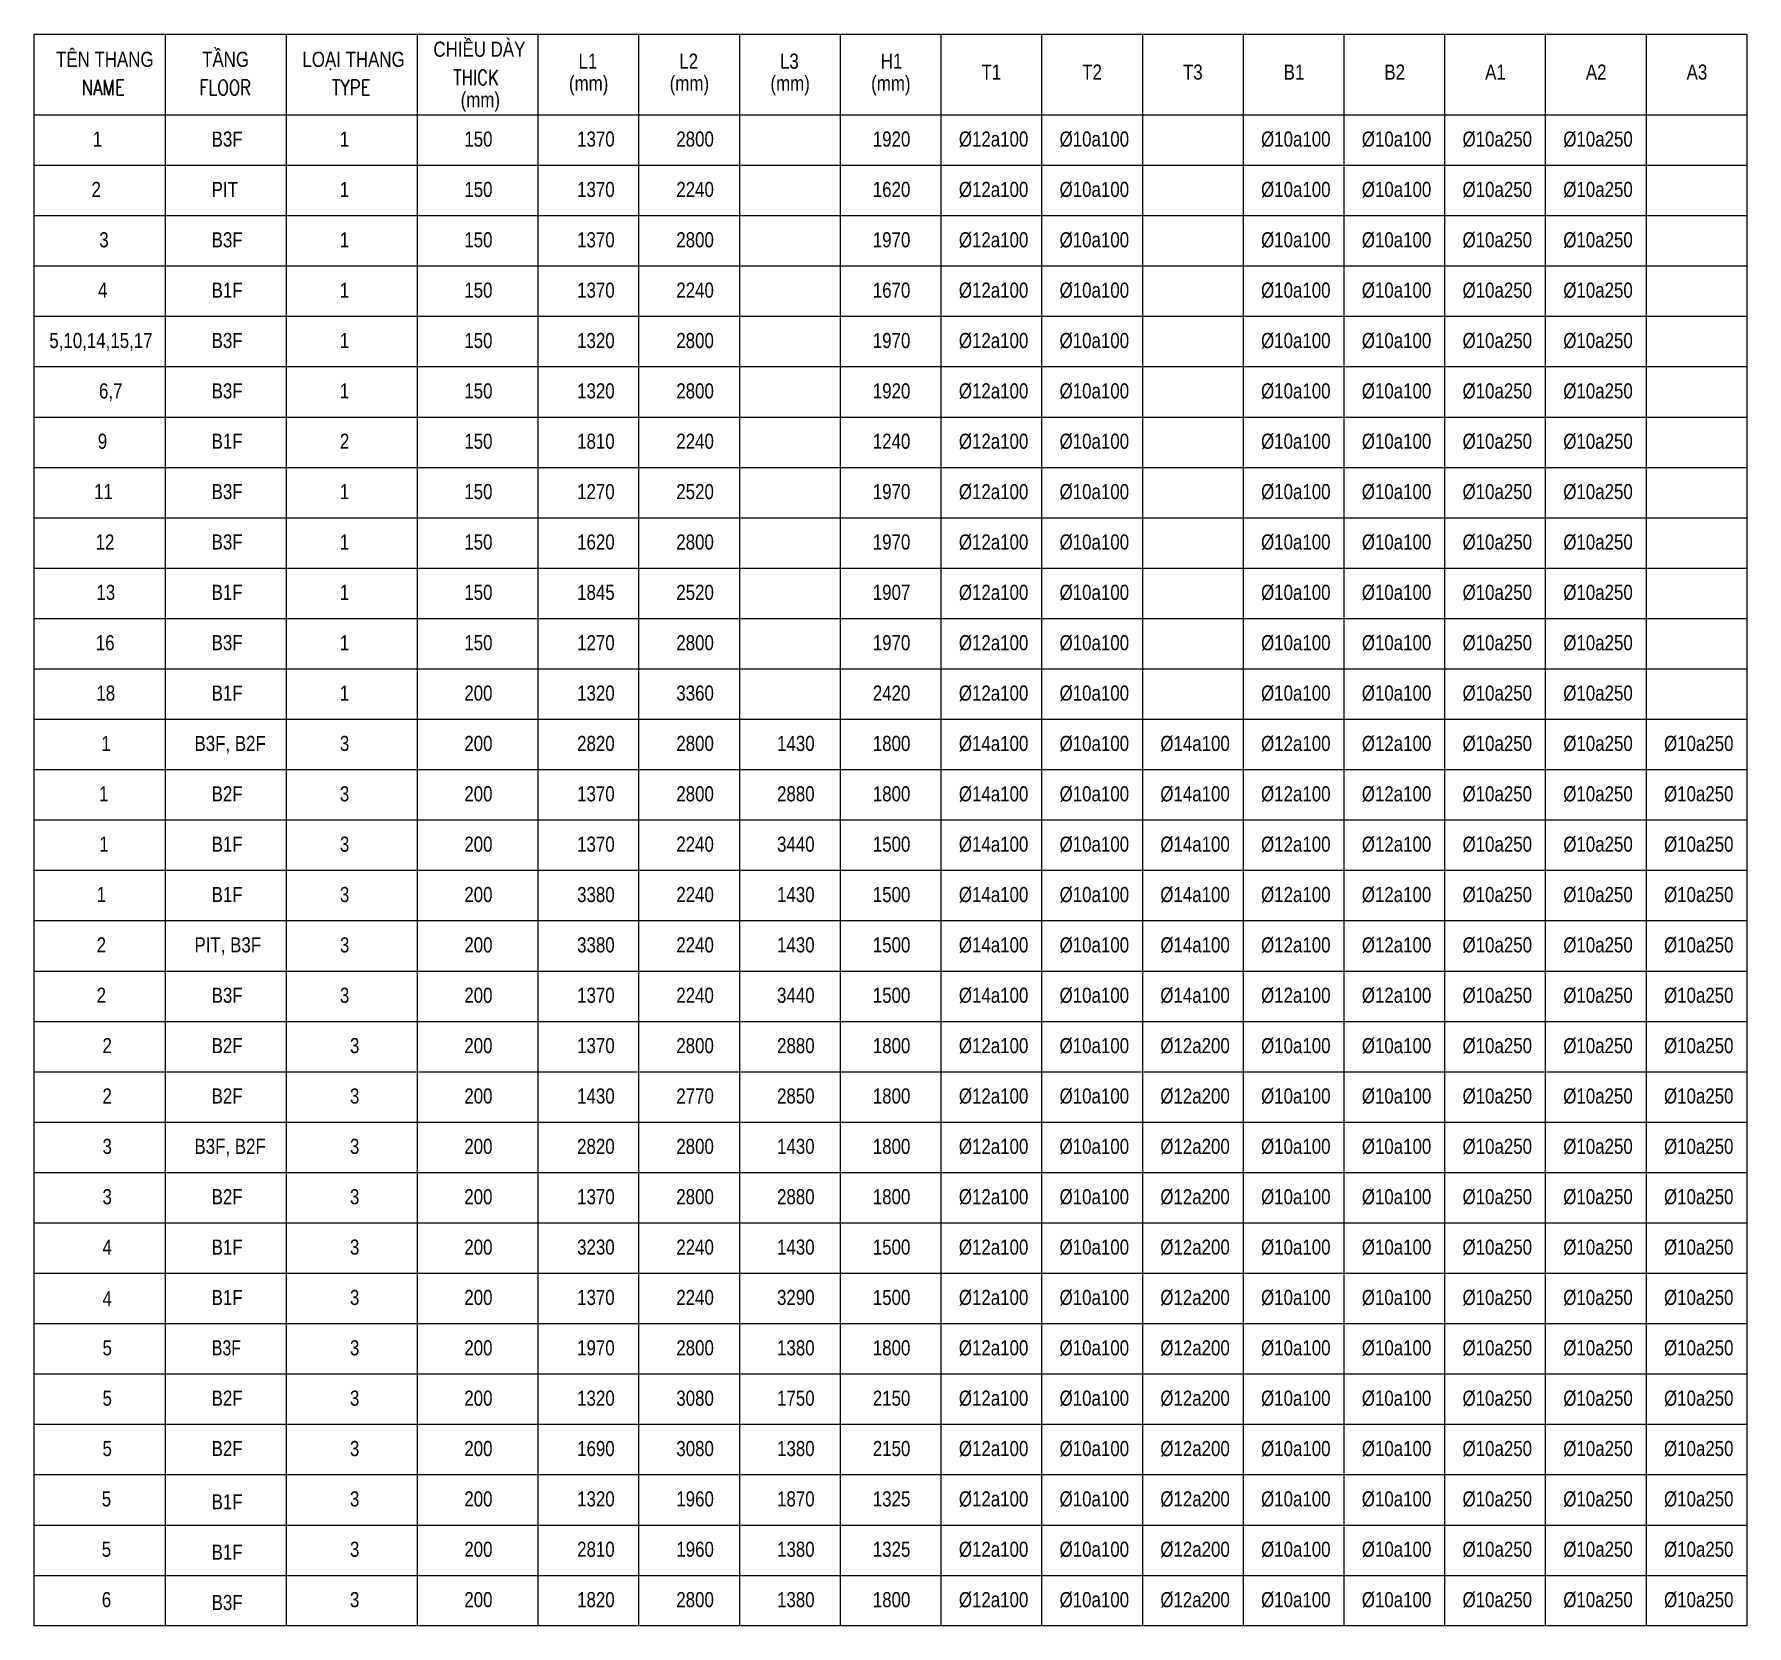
# Model space of a CAD drawing. Header units: millimetres. Extents: x -179076 to 254975, y -18667 to 296191.
# Drawn here: x 12241 to 29241, y 10440 to 26240 of the extents above; entities that cross this region are included whole.
import ezdxf
from ezdxf.enums import TextEntityAlignment as Align

# ---------------------------------------------------------------- set-up
doc = ezdxf.new("R2010")
doc.units = ezdxf.units.MM
doc.layers.add('NDC_S_VN TEXT', color=7, linetype='Continuous', lineweight=20)
doc.layers.add('NDC_Table', color=3, linetype='Continuous', lineweight=20)
doc.styles.add('NDC_EN TXT', font='romans.shx', dxfattribs={"width": 0.8})
doc.styles.add('NDC_VIE TXT', font='arial.ttf', dxfattribs={"width": 0.8})

msp = doc.modelspace()

# ---------------------------------------------------------------- linework, layer by layer
at = {"layer": 'NDC_Table'}
for p, q in [((13540.7, 26240.2), (13540.7, 10440.2)), ((14740.7, 26240.2), (14740.7, 10440.2)), ((16040.7, 26240.2), (16040.7, 10440.2)), ((17240.7, 26240.2), (17240.7, 10440.2)), ((18240.7, 26240.2), (18240.7, 10440.2)), ((19240.7, 26240.2), (19240.7, 10440.2)), ((20240.7, 26240.2), (20240.7, 10440.2)), ((21240.7, 26240.2), (21240.7, 10440.2)), ((22240.7, 26240.2), (22240.7, 10440.2)), ((23240.7, 26240.2), (23240.7, 10440.2)), ((24240.7, 26240.2), (24240.7, 10440.2)), ((25240.7, 26240.2), (25240.7, 10440.2)), ((26240.7, 26240.2), (26240.7, 10440.2)), ((26240.7, 26240.2), (26240.7, 10440.2)), ((27240.7, 26240.2), (27240.7, 10440.2)), ((28240.7, 26240.2), (28240.7, 10440.2)), ((29240.7, 26240.2), (29240.7, 10440.2)), ((12240.7, 25440.2), (29240.7, 25440.2)), ((12240.7, 24940.2), (29240.7, 24940.2)), ((12240.7, 24440.2), (29240.7, 24440.2)), ((12240.7, 23940.2), (29240.7, 23940.2)), ((12240.7, 23440.2), (29240.7, 23440.2)), ((12240.7, 22940.2), (29240.7, 22940.2)), ((12240.7, 22440.2), (29240.7, 22440.2)), ((12240.7, 21940.2), (29240.7, 21940.2)), ((12240.7, 21440.2), (29240.7, 21440.2)), ((12240.7, 20940.2), (29240.7, 20940.2)), ((12240.7, 20940.2), (29240.7, 20940.2)), ((12240.7, 20440.2), (29240.7, 20440.2)), ((12240.7, 19940.2), (29240.7, 19940.2)), ((12240.7, 19440.2), (29240.7, 19440.2)), ((12240.7, 18940.2), (29240.7, 18940.2)), ((12240.7, 18440.2), (29240.7, 18440.2)), ((12240.7, 17940.2), (29240.7, 17940.2)), ((12240.7, 17440.2), (29240.7, 17440.2)), ((12240.7, 16940.2), (29240.7, 16940.2)), ((12240.7, 16440.2), (29240.7, 16440.2)), ((12240.7, 15940.2), (29240.7, 15940.2)), ((12240.7, 15440.2), (29240.7, 15440.2)), ((12240.7, 14940.2), (29240.7, 14940.2)), ((12240.7, 14440.2), (29240.7, 14440.2)), ((12240.7, 13940.2), (29240.7, 13940.2)), ((12240.7, 13440.2), (29240.7, 13440.2)), ((12240.7, 12940.2), (29240.7, 12940.2)), ((12240.7, 12440.2), (29240.7, 12440.2)), ((12240.7, 11940.2), (29240.7, 11940.2)), ((12240.7, 11440.2), (29240.7, 11440.2)), ((12240.7, 10940.2), (29240.7, 10940.2))]:
    msp.add_line(p, q, dxfattribs=at)
msp.add_lwpolyline([(12240.7, 26240.2), (29240.7, 26240.2), (29240.7, 10440.2), (12240.7, 10440.2)], close=True, dxfattribs=at)

# ---------------------------------------------------------------- texts
at = {"layer": 'NDC_S_VN TEXT'}
for s, style, width, p in [('CHIỀU DÀY', 'NDC_VIE TXT', 0.8, (16203.2, 26091.7)), ('TÊN THANG', 'NDC_VIE TXT', 0.8, (12457, 25991.6)), ('TẦNG', 'NDC_VIE TXT', 0.8, (13907.3, 25991.6)), ('LOẠI THANG', 'NDC_VIE TXT', 0.8, (14903, 25991.6)), ('L1', 'NDC_VIE TXT', 0.8, (17643.8, 25972.9)), ('L2', 'NDC_VIE TXT', 0.8, (18643.8, 25972.9)), ('L3', 'NDC_VIE TXT', 0.8, (19643.8, 25972.9)), ('H1', 'NDC_VIE TXT', 0.8, (20643.8, 25972.9)), ('THICK', 'NDC_EN TXT', 0.8, (16400.7, 25811.1)), ('T1', 'NDC_VIE TXT', 0.8, (21643.8, 25864.6)), ('T2', 'NDC_VIE TXT', 0.8, (22643.8, 25864.6)), ('T3', 'NDC_VIE TXT', 0.8, (23643.8, 25864.6)), ('B1', 'NDC_VIE TXT', 0.8, (24643.8, 25864.6)), ('B2', 'NDC_VIE TXT', 0.8, (25643.8, 25864.6)), ('A1', 'NDC_VIE TXT', 0.8, (26643.8, 25864.6)), ('A2', 'NDC_VIE TXT', 0.8, (27643.8, 25864.6)), ('A3', 'NDC_VIE TXT', 0.8, (28643.8, 25864.6)), ('NAME', 'NDC_EN TXT', 0.8, (12713.2, 25711)), ('FLOOR', 'NDC_EN TXT', 0.8, (13878.8, 25711)), ('TYPE ', 'NDC_EN TXT', 0.8, (15197.8, 25711)), ('(mm)', 'NDC_VIE TXT', 0.8, (16473.5, 25590.3)), ('(mm)', 'NDC_VIE TXT', 0.8, (17548.8, 25753.7)), ('(mm)', 'NDC_VIE TXT', 0.8, (18548.8, 25753.7)), ('(mm)', 'NDC_VIE TXT', 0.8, (19548.8, 25753.7)), ('(mm)', 'NDC_VIE TXT', 0.8, (20548.8, 25753.7)), ('1', 'NDC_VIE TXT', 0.8, (12822, 25199.7)), ('B3F', 'NDC_VIE TXT', 0.8, (14001.7, 25199.7)), ('1', 'NDC_VIE TXT', 0.8, (15274.6, 25199.7)), ('150', 'NDC_VIE TXT', 0.8, (16510, 25199.7)), ('1370', 'NDC_VIE TXT', 0.8, (17629.8, 25199.7)), ('2800', 'NDC_VIE TXT', 0.8, (18614.4, 25199.7)), ('1920', 'NDC_VIE TXT', 0.8, (20564.9, 25199.7)), ('%%c12a100', 'NDC_VIE TXT', 0.8, (21419.4, 25199.7)), ('%%c10a100', 'NDC_VIE TXT', 0.8, (22419.4, 25199.7)), ('%%c10a100', 'NDC_VIE TXT', 0.8, (24419.4, 25199.7)), ('%%c10a100', 'NDC_VIE TXT', 0.8, (25419.4, 25199.7)), ('%%c10a250', 'NDC_VIE TXT', 0.8, (26419.4, 25199.7)), ('%%c10a250', 'NDC_VIE TXT', 0.8, (27419.4, 25199.7)), ('2', 'NDC_VIE TXT', 0.8, (12809.3, 24699.7)), ('PIT', 'NDC_VIE TXT', 0.8, (14001.7, 24699.7)), ('1', 'NDC_VIE TXT', 0.8, (15274.6, 24699.7)), ('150', 'NDC_VIE TXT', 0.8, (16510, 24699.7)), ('1370', 'NDC_VIE TXT', 0.8, (17629.8, 24699.7)), ('2240', 'NDC_VIE TXT', 0.8, (18614.4, 24699.7)), ('1620', 'NDC_VIE TXT', 0.8, (20564.9, 24699.7)), ('%%c12a100', 'NDC_VIE TXT', 0.8, (21419.4, 24699.7)), ('%%c10a100', 'NDC_VIE TXT', 0.8, (22419.4, 24699.7)), ('%%c10a100', 'NDC_VIE TXT', 0.8, (24419.4, 24699.7)), ('%%c10a100', 'NDC_VIE TXT', 0.8, (25419.4, 24699.7)), ('%%c10a250', 'NDC_VIE TXT', 0.8, (26419.4, 24699.7)), ('%%c10a250', 'NDC_VIE TXT', 0.8, (27419.4, 24699.7)), ('3', 'NDC_VIE TXT', 0.8, (12886.6, 24199.7)), ('B3F', 'NDC_VIE TXT', 0.8, (14001.7, 24199.7)), ('1', 'NDC_VIE TXT', 0.8, (15274.6, 24199.7)), ('150', 'NDC_VIE TXT', 0.8, (16510, 24199.7)), ('1370', 'NDC_VIE TXT', 0.8, (17629.8, 24199.7)), ('2800', 'NDC_VIE TXT', 0.8, (18614.4, 24199.7)), ('1970', 'NDC_VIE TXT', 0.8, (20564.9, 24199.7)), ('%%c12a100', 'NDC_VIE TXT', 0.8, (21419.4, 24199.7)), ('%%c10a100', 'NDC_VIE TXT', 0.8, (22419.4, 24199.7)), ('%%c10a100', 'NDC_VIE TXT', 0.8, (24419.4, 24199.7)), ('%%c10a100', 'NDC_VIE TXT', 0.8, (25419.4, 24199.7)), ('%%c10a250', 'NDC_VIE TXT', 0.8, (26419.4, 24199.7)), ('%%c10a250', 'NDC_VIE TXT', 0.8, (27419.4, 24199.7)), ('4', 'NDC_VIE TXT', 0.8, (12873.3, 23699.7)), ('B1F', 'NDC_VIE TXT', 0.8, (14001.7, 23699.7)), ('1', 'NDC_VIE TXT', 0.8, (15274.6, 23699.7)), ('150', 'NDC_VIE TXT', 0.8, (16510, 23699.7)), ('1370', 'NDC_VIE TXT', 0.8, (17629.8, 23699.7)), ('2240', 'NDC_VIE TXT', 0.8, (18614.4, 23699.7)), ('1670', 'NDC_VIE TXT', 0.8, (20564.9, 23699.7)), ('%%c12a100', 'NDC_VIE TXT', 0.8, (21419.4, 23699.7)), ('%%c10a100', 'NDC_VIE TXT', 0.8, (22419.4, 23699.7)), ('%%c10a100', 'NDC_VIE TXT', 0.8, (24419.4, 23699.7)), ('%%c10a100', 'NDC_VIE TXT', 0.8, (25419.4, 23699.7)), ('%%c10a250', 'NDC_VIE TXT', 0.8, (26419.4, 23699.7)), ('%%c10a250', 'NDC_VIE TXT', 0.8, (27419.4, 23699.7)), ('5,10,14,15,17', 'NDC_VIE TXT', 0.8, (12390.3, 23199.7)), ('B3F', 'NDC_VIE TXT', 0.8, (14001.7, 23199.7)), ('1', 'NDC_VIE TXT', 0.8, (15274.6, 23199.7)), ('150', 'NDC_VIE TXT', 0.8, (16510, 23199.7)), ('1320', 'NDC_VIE TXT', 0.8, (17629.8, 23199.7)), ('2800', 'NDC_VIE TXT', 0.8, (18614.4, 23199.7)), ('1970', 'NDC_VIE TXT', 0.8, (20564.9, 23199.7)), ('%%c12a100', 'NDC_VIE TXT', 0.8, (21419.4, 23199.7)), ('%%c10a100', 'NDC_VIE TXT', 0.8, (22419.4, 23199.7)), ('%%c10a100', 'NDC_VIE TXT', 0.8, (24419.4, 23199.7)), ('%%c10a100', 'NDC_VIE TXT', 0.8, (25419.4, 23199.7)), ('%%c10a250', 'NDC_VIE TXT', 0.8, (26419.4, 23199.7)), ('%%c10a250', 'NDC_VIE TXT', 0.8, (27419.4, 23199.7)), ('%%c12a100', 'NDC_VIE TXT', 0.8, (21419.4, 22699.7)), ('%%c10a100', 'NDC_VIE TXT', 0.8, (22419.4, 22699.7)), ('%%c10a100', 'NDC_VIE TXT', 0.8, (24419.4, 22699.7)), ('%%c10a100', 'NDC_VIE TXT', 0.8, (25419.4, 22699.7)), ('%%c10a250', 'NDC_VIE TXT', 0.8, (26419.4, 22699.7)), ('%%c10a250', 'NDC_VIE TXT', 0.8, (27419.4, 22699.7)), ('6,7', 'NDC_VIE TXT', 0.8, (12883.4, 22699.7)), ('B3F', 'NDC_VIE TXT', 0.8, (14001.7, 22699.7)), ('1', 'NDC_VIE TXT', 0.8, (15274.6, 22699.7)), ('150', 'NDC_VIE TXT', 0.8, (16510, 22699.7)), ('1320', 'NDC_VIE TXT', 0.8, (17629.8, 22699.7)), ('2800', 'NDC_VIE TXT', 0.8, (18614.4, 22699.7)), ('1920', 'NDC_VIE TXT', 0.8, (20564.9, 22699.7)), ('9', 'NDC_VIE TXT', 0.8, (12871.5, 22199.7)), ('B1F', 'NDC_VIE TXT', 0.8, (14001.7, 22199.7)), ('2', 'NDC_VIE TXT', 0.8, (15274.6, 22199.7)), ('150', 'NDC_VIE TXT', 0.8, (16510, 22199.7)), ('1810', 'NDC_VIE TXT', 0.8, (17629.8, 22199.7)), ('2240', 'NDC_VIE TXT', 0.8, (18614.4, 22199.7)), ('1240', 'NDC_VIE TXT', 0.8, (20564.9, 22199.7)), ('%%c12a100', 'NDC_VIE TXT', 0.8, (21419.4, 22199.7)), ('%%c10a100', 'NDC_VIE TXT', 0.8, (22419.4, 22199.7)), ('%%c10a100', 'NDC_VIE TXT', 0.8, (24419.4, 22199.7)), ('%%c10a100', 'NDC_VIE TXT', 0.8, (25419.4, 22199.7)), ('%%c10a250', 'NDC_VIE TXT', 0.8, (26419.4, 22199.7)), ('%%c10a250', 'NDC_VIE TXT', 0.8, (27419.4, 22199.7)), ('11', 'NDC_VIE TXT', 0.8, (12835, 21699.7)), ('B3F', 'NDC_VIE TXT', 0.8, (14001.7, 21699.7)), ('1', 'NDC_VIE TXT', 0.8, (15274.6, 21699.7)), ('150', 'NDC_VIE TXT', 0.8, (16510, 21699.7)), ('1270', 'NDC_VIE TXT', 0.8, (17629.8, 21699.7)), ('2520', 'NDC_VIE TXT', 0.8, (18614.4, 21699.7)), ('1970', 'NDC_VIE TXT', 0.8, (20564.9, 21699.7)), ('%%c12a100', 'NDC_VIE TXT', 0.8, (21419.4, 21699.7)), ('%%c10a100', 'NDC_VIE TXT', 0.8, (22419.4, 21699.7)), ('%%c10a100', 'NDC_VIE TXT', 0.8, (24419.4, 21699.7)), ('%%c10a100', 'NDC_VIE TXT', 0.8, (25419.4, 21699.7)), ('%%c10a250', 'NDC_VIE TXT', 0.8, (26419.4, 21699.7)), ('%%c10a250', 'NDC_VIE TXT', 0.8, (27419.4, 21699.7)), ('12', 'NDC_VIE TXT', 0.8, (12850, 21199.7)), ('B3F', 'NDC_VIE TXT', 0.8, (14001.7, 21199.7)), ('1', 'NDC_VIE TXT', 0.8, (15274.6, 21199.7)), ('150', 'NDC_VIE TXT', 0.8, (16510, 21199.7)), ('1620', 'NDC_VIE TXT', 0.8, (17629.8, 21199.7)), ('2800', 'NDC_VIE TXT', 0.8, (18614.4, 21199.7)), ('1970', 'NDC_VIE TXT', 0.8, (20564.9, 21199.7)), ('%%c12a100', 'NDC_VIE TXT', 0.8, (21419.4, 21199.7)), ('%%c10a100', 'NDC_VIE TXT', 0.8, (22419.4, 21199.7)), ('%%c10a100', 'NDC_VIE TXT', 0.8, (24419.4, 21199.7)), ('%%c10a100', 'NDC_VIE TXT', 0.8, (25419.4, 21199.7)), ('%%c10a250', 'NDC_VIE TXT', 0.8, (26419.4, 21199.7)), ('%%c10a250', 'NDC_VIE TXT', 0.8, (27419.4, 21199.7)), ('13', 'NDC_VIE TXT', 0.8, (12857.6, 20699.7)), ('B1F', 'NDC_VIE TXT', 0.8, (14001.7, 20699.7)), ('1', 'NDC_VIE TXT', 0.8, (15274.6, 20699.7)), ('150', 'NDC_VIE TXT', 0.8, (16510, 20699.7)), ('1845', 'NDC_VIE TXT', 0.8, (17629.8, 20699.7)), ('2520', 'NDC_VIE TXT', 0.8, (18614.4, 20699.7)), ('1907', 'NDC_VIE TXT', 0.8, (20564.9, 20699.7)), ('%%c12a100', 'NDC_VIE TXT', 0.8, (21419.4, 20699.7)), ('%%c10a100', 'NDC_VIE TXT', 0.8, (22419.4, 20699.7)), ('%%c10a100', 'NDC_VIE TXT', 0.8, (24419.4, 20699.7)), ('%%c10a100', 'NDC_VIE TXT', 0.8, (25419.4, 20699.7)), ('%%c10a250', 'NDC_VIE TXT', 0.8, (26419.4, 20699.7)), ('%%c10a250', 'NDC_VIE TXT', 0.8, (27419.4, 20699.7)), ('16', 'NDC_VIE TXT', 0.8, (12851.8, 20199.7)), ('B3F', 'NDC_VIE TXT', 0.8, (14001.7, 20199.7)), ('1', 'NDC_VIE TXT', 0.8, (15274.6, 20199.7)), ('150', 'NDC_VIE TXT', 0.8, (16510, 20199.7)), ('1270', 'NDC_VIE TXT', 0.8, (17629.8, 20199.7)), ('2800', 'NDC_VIE TXT', 0.8, (18614.4, 20199.7)), ('1970', 'NDC_VIE TXT', 0.8, (20564.9, 20199.7)), ('%%c12a100', 'NDC_VIE TXT', 0.8, (21419.4, 20199.7)), ('%%c10a100', 'NDC_VIE TXT', 0.8, (22419.4, 20199.7)), ('%%c10a100', 'NDC_VIE TXT', 0.8, (24419.4, 20199.7)), ('%%c10a100', 'NDC_VIE TXT', 0.8, (25419.4, 20199.7)), ('%%c10a250', 'NDC_VIE TXT', 0.8, (26419.4, 20199.7)), ('%%c10a250', 'NDC_VIE TXT', 0.8, (27419.4, 20199.7)), ('18', 'NDC_VIE TXT', 0.8, (12857.6, 19699.7)), ('B1F', 'NDC_VIE TXT', 0.8, (14001.7, 19699.7)), ('1', 'NDC_VIE TXT', 0.8, (15274.6, 19699.7)), ('200', 'NDC_VIE TXT', 0.8, (16510, 19699.7)), ('1320', 'NDC_VIE TXT', 0.8, (17629.8, 19699.7)), ('3360', 'NDC_VIE TXT', 0.8, (18614.4, 19699.7)), ('2420', 'NDC_VIE TXT', 0.8, (20564.9, 19699.7)), ('%%c12a100', 'NDC_VIE TXT', 0.8, (21419.4, 19699.7)), ('%%c10a100', 'NDC_VIE TXT', 0.8, (22419.4, 19699.7)), ('%%c10a100', 'NDC_VIE TXT', 0.8, (24419.4, 19699.7)), ('%%c10a100', 'NDC_VIE TXT', 0.8, (25419.4, 19699.7)), ('%%c10a250', 'NDC_VIE TXT', 0.8, (26419.4, 19699.7)), ('%%c10a250', 'NDC_VIE TXT', 0.8, (27419.4, 19699.7)), ('1', 'NDC_VIE TXT', 0.8, (12906.3, 19199.7)), ('B3F, B2F', 'NDC_VIE TXT', 0.8, (13831.3, 19199.7)), ('3', 'NDC_VIE TXT', 0.8, (15274.6, 19199.7)), ('200', 'NDC_VIE TXT', 0.8, (16510, 19199.7)), ('2820', 'NDC_VIE TXT', 0.8, (17629.8, 19199.7)), ('2800', 'NDC_VIE TXT', 0.8, (18614.4, 19199.7)), ('1430', 'NDC_VIE TXT', 0.8, (19614.4, 19199.7)), ('1800', 'NDC_VIE TXT', 0.8, (20564.9, 19199.7)), ('%%c14a100', 'NDC_VIE TXT', 0.8, (21419.4, 19199.7)), ('%%c10a100', 'NDC_VIE TXT', 0.8, (22419.4, 19199.7)), ('%%c14a100', 'NDC_VIE TXT', 0.8, (23419.4, 19199.7)), ('%%c12a100', 'NDC_VIE TXT', 0.8, (24419.4, 19199.7)), ('%%c12a100', 'NDC_VIE TXT', 0.8, (25419.4, 19199.7)), ('%%c10a250', 'NDC_VIE TXT', 0.8, (26419.4, 19199.7)), ('%%c10a250', 'NDC_VIE TXT', 0.8, (27419.4, 19199.7)), ('%%c10a250', 'NDC_VIE TXT', 0.8, (28419.4, 19199.7)), ('1', 'NDC_VIE TXT', 0.8, (12884, 18699.7)), ('B2F', 'NDC_VIE TXT', 0.8, (14001.7, 18699.7)), ('3', 'NDC_VIE TXT', 0.8, (15274.6, 18699.7)), ('200', 'NDC_VIE TXT', 0.8, (16510, 18699.7)), ('1370', 'NDC_VIE TXT', 0.8, (17629.8, 18699.7)), ('2800', 'NDC_VIE TXT', 0.8, (18614.4, 18699.7)), ('2880', 'NDC_VIE TXT', 0.8, (19614.4, 18699.7)), ('1800', 'NDC_VIE TXT', 0.8, (20564.9, 18699.7)), ('%%c14a100', 'NDC_VIE TXT', 0.8, (21419.4, 18699.7)), ('%%c10a100', 'NDC_VIE TXT', 0.8, (22419.4, 18699.7)), ('%%c14a100', 'NDC_VIE TXT', 0.8, (23419.4, 18699.7)), ('%%c12a100', 'NDC_VIE TXT', 0.8, (24419.4, 18699.7)), ('%%c12a100', 'NDC_VIE TXT', 0.8, (25419.4, 18699.7)), ('%%c10a250', 'NDC_VIE TXT', 0.8, (26419.4, 18699.7)), ('%%c10a250', 'NDC_VIE TXT', 0.8, (27419.4, 18699.7)), ('%%c10a250', 'NDC_VIE TXT', 0.8, (28419.4, 18699.7)), ('1', 'NDC_VIE TXT', 0.8, (12886, 18199.7)), ('B1F', 'NDC_VIE TXT', 0.8, (14001.7, 18199.7)), ('3', 'NDC_VIE TXT', 0.8, (15274.6, 18199.7)), ('200', 'NDC_VIE TXT', 0.8, (16510, 18199.7)), ('1370', 'NDC_VIE TXT', 0.8, (17629.8, 18199.7)), ('2240', 'NDC_VIE TXT', 0.8, (18614.4, 18199.7)), ('3440', 'NDC_VIE TXT', 0.8, (19614.4, 18199.7)), ('1500', 'NDC_VIE TXT', 0.8, (20564.9, 18199.7)), ('%%c14a100', 'NDC_VIE TXT', 0.8, (21419.4, 18199.7)), ('%%c10a100', 'NDC_VIE TXT', 0.8, (22419.4, 18199.7)), ('%%c14a100', 'NDC_VIE TXT', 0.8, (23419.4, 18199.7)), ('%%c12a100', 'NDC_VIE TXT', 0.8, (24419.4, 18199.7)), ('%%c12a100', 'NDC_VIE TXT', 0.8, (25419.4, 18199.7)), ('%%c10a250', 'NDC_VIE TXT', 0.8, (26419.4, 18199.7)), ('%%c10a250', 'NDC_VIE TXT', 0.8, (27419.4, 18199.7)), ('%%c10a250', 'NDC_VIE TXT', 0.8, (28419.4, 18199.7)), ('1', 'NDC_VIE TXT', 0.8, (12860.1, 17699.7)), ('B1F', 'NDC_VIE TXT', 0.8, (14001.7, 17699.7)), ('3', 'NDC_VIE TXT', 0.8, (15274.6, 17699.7)), ('200', 'NDC_VIE TXT', 0.8, (16510, 17699.7)), ('3380', 'NDC_VIE TXT', 0.8, (17629.8, 17699.7)), ('2240', 'NDC_VIE TXT', 0.8, (18614.4, 17699.7)), ('1430', 'NDC_VIE TXT', 0.8, (19614.4, 17699.7)), ('1500', 'NDC_VIE TXT', 0.8, (20564.9, 17699.7)), ('%%c14a100', 'NDC_VIE TXT', 0.8, (21419.4, 17699.7)), ('%%c10a100', 'NDC_VIE TXT', 0.8, (22419.4, 17699.7)), ('%%c14a100', 'NDC_VIE TXT', 0.8, (23419.4, 17699.7)), ('%%c12a100', 'NDC_VIE TXT', 0.8, (24419.4, 17699.7)), ('%%c12a100', 'NDC_VIE TXT', 0.8, (25419.4, 17699.7)), ('%%c10a250', 'NDC_VIE TXT', 0.8, (26419.4, 17699.7)), ('%%c10a250', 'NDC_VIE TXT', 0.8, (27419.4, 17699.7)), ('%%c10a250', 'NDC_VIE TXT', 0.8, (28419.4, 17699.7)), ('2', 'NDC_VIE TXT', 0.8, (12860.1, 17199.7)), ('PIT, B3F', 'NDC_VIE TXT', 0.8, (13831.3, 17199.7)), ('3', 'NDC_VIE TXT', 0.8, (15274.6, 17199.7)), ('200', 'NDC_VIE TXT', 0.8, (16510, 17199.7)), ('3380', 'NDC_VIE TXT', 0.8, (17629.8, 17199.7)), ('2240', 'NDC_VIE TXT', 0.8, (18614.4, 17199.7)), ('1430', 'NDC_VIE TXT', 0.8, (19614.4, 17199.7)), ('1500', 'NDC_VIE TXT', 0.8, (20564.9, 17199.7)), ('%%c14a100', 'NDC_VIE TXT', 0.8, (21419.4, 17199.7)), ('%%c10a100', 'NDC_VIE TXT', 0.8, (22419.4, 17199.7)), ('%%c14a100', 'NDC_VIE TXT', 0.8, (23419.4, 17199.7)), ('%%c12a100', 'NDC_VIE TXT', 0.8, (24419.4, 17199.7)), ('%%c12a100', 'NDC_VIE TXT', 0.8, (25419.4, 17199.7)), ('%%c10a250', 'NDC_VIE TXT', 0.8, (26419.4, 17199.7)), ('%%c10a250', 'NDC_VIE TXT', 0.8, (27419.4, 17199.7)), ('%%c10a250', 'NDC_VIE TXT', 0.8, (28419.4, 17199.7)), ('2', 'NDC_VIE TXT', 0.8, (12860.1, 16699.7)), ('B3F', 'NDC_VIE TXT', 0.8, (14001.7, 16699.7)), ('3', 'NDC_VIE TXT', 0.8, (15274.6, 16699.7)), ('200', 'NDC_VIE TXT', 0.8, (16510, 16699.7)), ('1370', 'NDC_VIE TXT', 0.8, (17629.8, 16699.7)), ('2240', 'NDC_VIE TXT', 0.8, (18614.4, 16699.7)), ('3440', 'NDC_VIE TXT', 0.8, (19614.4, 16699.7)), ('1500', 'NDC_VIE TXT', 0.8, (20564.9, 16699.7)), ('%%c14a100', 'NDC_VIE TXT', 0.8, (21419.4, 16699.7)), ('%%c10a100', 'NDC_VIE TXT', 0.8, (22419.4, 16699.7)), ('%%c14a100', 'NDC_VIE TXT', 0.8, (23419.4, 16699.7)), ('%%c12a100', 'NDC_VIE TXT', 0.8, (24419.4, 16699.7)), ('%%c12a100', 'NDC_VIE TXT', 0.8, (25419.4, 16699.7)), ('%%c10a250', 'NDC_VIE TXT', 0.8, (26419.4, 16699.7)), ('%%c10a250', 'NDC_VIE TXT', 0.8, (27419.4, 16699.7)), ('%%c10a250', 'NDC_VIE TXT', 0.8, (28419.4, 16699.7)), ('2', 'NDC_VIE TXT', 0.8, (12918.3, 16199.7)), ('B2F', 'NDC_VIE TXT', 0.8, (14001.7, 16199.7)), ('3', 'NDC_VIE TXT', 0.8, (15374.6, 16199.7)), ('200', 'NDC_VIE TXT', 0.8, (16510, 16199.7)), ('1370', 'NDC_VIE TXT', 0.8, (17629.8, 16199.7)), ('2800', 'NDC_VIE TXT', 0.8, (18614.4, 16199.7)), ('2880', 'NDC_VIE TXT', 0.8, (19614.4, 16199.7)), ('1800', 'NDC_VIE TXT', 0.8, (20564.9, 16199.7)), ('%%c12a100', 'NDC_VIE TXT', 0.8, (21419.4, 16199.7)), ('%%c10a100', 'NDC_VIE TXT', 0.8, (22419.4, 16199.7)), ('%%c12a200', 'NDC_VIE TXT', 0.8, (23419.4, 16199.7)), ('%%c10a100', 'NDC_VIE TXT', 0.8, (24419.4, 16199.7)), ('%%c10a100', 'NDC_VIE TXT', 0.8, (25419.4, 16199.7)), ('%%c10a250', 'NDC_VIE TXT', 0.8, (26419.4, 16199.7)), ('%%c10a250', 'NDC_VIE TXT', 0.8, (27419.4, 16199.7)), ('%%c10a250', 'NDC_VIE TXT', 0.8, (28419.4, 16199.7)), ('2', 'NDC_VIE TXT', 0.8, (12918.3, 15699.7)), ('B2F', 'NDC_VIE TXT', 0.8, (14001.7, 15699.7)), ('3', 'NDC_VIE TXT', 0.8, (15374.6, 15699.7)), ('200', 'NDC_VIE TXT', 0.8, (16510, 15699.7)), ('1430', 'NDC_VIE TXT', 0.8, (17629.8, 15699.7)), ('2770', 'NDC_VIE TXT', 0.8, (18614.4, 15699.7)), ('2850', 'NDC_VIE TXT', 0.8, (19614.4, 15699.7)), ('1800', 'NDC_VIE TXT', 0.8, (20564.9, 15699.7)), ('%%c12a100', 'NDC_VIE TXT', 0.8, (21419.4, 15699.7)), ('%%c10a100', 'NDC_VIE TXT', 0.8, (22419.4, 15699.7)), ('%%c12a200', 'NDC_VIE TXT', 0.8, (23419.4, 15699.7)), ('%%c10a100', 'NDC_VIE TXT', 0.8, (24419.4, 15699.7)), ('%%c10a100', 'NDC_VIE TXT', 0.8, (25419.4, 15699.7)), ('%%c10a250', 'NDC_VIE TXT', 0.8, (26419.4, 15699.7)), ('%%c10a250', 'NDC_VIE TXT', 0.8, (27419.4, 15699.7)), ('%%c10a250', 'NDC_VIE TXT', 0.8, (28419.4, 15699.7)), ('3', 'NDC_VIE TXT', 0.8, (12918.3, 15199.7)), ('B3F, B2F', 'NDC_VIE TXT', 0.8, (13831.3, 15199.7)), ('3', 'NDC_VIE TXT', 0.8, (15374.6, 15199.7)), ('200', 'NDC_VIE TXT', 0.8, (16510, 15199.7)), ('2820', 'NDC_VIE TXT', 0.8, (17629.8, 15199.7)), ('2800', 'NDC_VIE TXT', 0.8, (18614.4, 15199.7)), ('1430', 'NDC_VIE TXT', 0.8, (19614.4, 15199.7)), ('1800', 'NDC_VIE TXT', 0.8, (20564.9, 15199.7)), ('%%c12a100', 'NDC_VIE TXT', 0.8, (21419.4, 15199.7)), ('%%c10a100', 'NDC_VIE TXT', 0.8, (22419.4, 15199.7)), ('%%c12a200', 'NDC_VIE TXT', 0.8, (23419.4, 15199.7)), ('%%c10a100', 'NDC_VIE TXT', 0.8, (24419.4, 15199.7)), ('%%c10a100', 'NDC_VIE TXT', 0.8, (25419.4, 15199.7)), ('%%c10a250', 'NDC_VIE TXT', 0.8, (26419.4, 15199.7)), ('%%c10a250', 'NDC_VIE TXT', 0.8, (27419.4, 15199.7)), ('%%c10a250', 'NDC_VIE TXT', 0.8, (28419.4, 15199.7)), ('3', 'NDC_VIE TXT', 0.8, (12918.3, 14699.7)), ('B2F', 'NDC_VIE TXT', 0.8, (14001.7, 14699.7)), ('3', 'NDC_VIE TXT', 0.8, (15374.6, 14699.7)), ('200', 'NDC_VIE TXT', 0.8, (16510, 14699.7)), ('1370', 'NDC_VIE TXT', 0.8, (17629.8, 14699.7)), ('2800', 'NDC_VIE TXT', 0.8, (18614.4, 14699.7)), ('2880', 'NDC_VIE TXT', 0.8, (19614.4, 14699.7)), ('1800', 'NDC_VIE TXT', 0.8, (20564.9, 14699.7)), ('%%c12a100', 'NDC_VIE TXT', 0.8, (21419.4, 14699.7)), ('%%c10a100', 'NDC_VIE TXT', 0.8, (22419.4, 14699.7)), ('%%c12a200', 'NDC_VIE TXT', 0.8, (23419.4, 14699.7)), ('%%c10a100', 'NDC_VIE TXT', 0.8, (24419.4, 14699.7)), ('%%c10a100', 'NDC_VIE TXT', 0.8, (25419.4, 14699.7)), ('%%c10a250', 'NDC_VIE TXT', 0.8, (26419.4, 14699.7)), ('%%c10a250', 'NDC_VIE TXT', 0.8, (27419.4, 14699.7)), ('%%c10a250', 'NDC_VIE TXT', 0.8, (28419.4, 14699.7)), ('%%c12a100', 'NDC_VIE TXT', 0.8, (21419.4, 14199.7)), ('%%c10a100', 'NDC_VIE TXT', 0.8, (22419.4, 14199.7)), ('%%c12a200', 'NDC_VIE TXT', 0.8, (23419.4, 14199.7)), ('%%c10a100', 'NDC_VIE TXT', 0.8, (24419.4, 14199.7)), ('%%c10a100', 'NDC_VIE TXT', 0.8, (25419.4, 14199.7)), ('%%c10a250', 'NDC_VIE TXT', 0.8, (26419.4, 14199.7)), ('%%c10a250', 'NDC_VIE TXT', 0.8, (27419.4, 14199.7)), ('%%c10a250', 'NDC_VIE TXT', 0.8, (28419.4, 14199.7)), ('4', 'NDC_VIE TXT', 0.8, (12918.3, 14199.7)), ('B1F', 'NDC_VIE TXT', 0.8, (14001.7, 14199.7)), ('3', 'NDC_VIE TXT', 0.8, (15374.6, 14199.7)), ('200', 'NDC_VIE TXT', 0.8, (16510, 14199.7)), ('3230', 'NDC_VIE TXT', 0.8, (17629.8, 14199.7)), ('2240', 'NDC_VIE TXT', 0.8, (18614.4, 14199.7)), ('1430', 'NDC_VIE TXT', 0.8, (19614.4, 14199.7)), ('1500', 'NDC_VIE TXT', 0.8, (20564.9, 14199.7)), ('B1F', 'NDC_VIE TXT', 0.8, (14001.7, 13699.7)), ('3', 'NDC_VIE TXT', 0.8, (15374.6, 13699.7)), ('200', 'NDC_VIE TXT', 0.8, (16510, 13699.7)), ('1370', 'NDC_VIE TXT', 0.8, (17629.8, 13699.7)), ('2240', 'NDC_VIE TXT', 0.8, (18614.4, 13699.7)), ('3290', 'NDC_VIE TXT', 0.8, (19614.4, 13699.7)), ('1500', 'NDC_VIE TXT', 0.8, (20564.9, 13699.7)), ('%%c12a100', 'NDC_VIE TXT', 0.8, (21419.4, 13699.7)), ('%%c10a100', 'NDC_VIE TXT', 0.8, (22419.4, 13699.7)), ('%%c12a200', 'NDC_VIE TXT', 0.8, (23419.4, 13699.7)), ('%%c10a100', 'NDC_VIE TXT', 0.8, (24419.4, 13699.7)), ('%%c10a100', 'NDC_VIE TXT', 0.8, (25419.4, 13699.7)), ('%%c10a250', 'NDC_VIE TXT', 0.8, (26419.4, 13699.7)), ('%%c10a250', 'NDC_VIE TXT', 0.8, (27419.4, 13699.7)), ('%%c10a250', 'NDC_VIE TXT', 0.8, (28419.4, 13699.7)), ('4', 'NDC_VIE TXT', 0.8, (12918.3, 13687.9)), ('5', 'NDC_VIE TXT', 0.8, (12918.3, 13199.7)), ('B3F', 'NDC_VIE TXT', 0.75, (14003.9, 13199.7)), ('3', 'NDC_VIE TXT', 0.8, (15374.6, 13199.7)), ('200', 'NDC_VIE TXT', 0.8, (16510, 13199.7)), ('1970', 'NDC_VIE TXT', 0.8, (17629.8, 13199.7)), ('2800', 'NDC_VIE TXT', 0.8, (18614.4, 13199.7)), ('1380', 'NDC_VIE TXT', 0.8, (19614.4, 13199.7)), ('1800', 'NDC_VIE TXT', 0.8, (20564.9, 13199.7)), ('%%c12a100', 'NDC_VIE TXT', 0.8, (21419.4, 13199.7)), ('%%c10a100', 'NDC_VIE TXT', 0.8, (22419.4, 13199.7)), ('%%c12a200', 'NDC_VIE TXT', 0.8, (23419.4, 13199.7)), ('%%c10a100', 'NDC_VIE TXT', 0.8, (24419.4, 13199.7)), ('%%c10a100', 'NDC_VIE TXT', 0.8, (25419.4, 13199.7)), ('%%c10a250', 'NDC_VIE TXT', 0.8, (26419.4, 13199.7)), ('%%c10a250', 'NDC_VIE TXT', 0.8, (27419.4, 13199.7)), ('%%c10a250', 'NDC_VIE TXT', 0.8, (28419.4, 13199.7)), ('5', 'NDC_VIE TXT', 0.8, (12918.3, 12699.7)), ('B2F', 'NDC_VIE TXT', 0.8, (14001.7, 12699.7)), ('3', 'NDC_VIE TXT', 0.8, (15374.6, 12699.7)), ('200', 'NDC_VIE TXT', 0.8, (16510, 12699.7)), ('1320', 'NDC_VIE TXT', 0.8, (17629.8, 12699.7)), ('3080', 'NDC_VIE TXT', 0.8, (18614.4, 12699.7)), ('1750', 'NDC_VIE TXT', 0.8, (19614.4, 12699.7)), ('2150', 'NDC_VIE TXT', 0.8, (20564.9, 12699.7)), ('%%c12a100', 'NDC_VIE TXT', 0.8, (21419.4, 12699.7)), ('%%c10a100', 'NDC_VIE TXT', 0.8, (22419.4, 12699.7)), ('%%c12a200', 'NDC_VIE TXT', 0.8, (23419.4, 12699.7)), ('%%c10a100', 'NDC_VIE TXT', 0.8, (24419.4, 12699.7)), ('%%c10a100', 'NDC_VIE TXT', 0.8, (25419.4, 12699.7)), ('%%c10a250', 'NDC_VIE TXT', 0.8, (26419.4, 12699.7)), ('%%c10a250', 'NDC_VIE TXT', 0.8, (27419.4, 12699.7)), ('%%c10a250', 'NDC_VIE TXT', 0.8, (28419.4, 12699.7)), ('5', 'NDC_VIE TXT', 0.8, (12918.3, 12199.7)), ('B2F', 'NDC_VIE TXT', 0.8, (14001.7, 12199.7)), ('3', 'NDC_VIE TXT', 0.8, (15374.6, 12199.7)), ('200', 'NDC_VIE TXT', 0.8, (16510, 12199.7)), ('1690', 'NDC_VIE TXT', 0.8, (17629.8, 12199.7)), ('3080', 'NDC_VIE TXT', 0.8, (18614.4, 12199.7)), ('1380', 'NDC_VIE TXT', 0.8, (19614.4, 12199.7)), ('2150', 'NDC_VIE TXT', 0.8, (20564.9, 12199.7)), ('%%c12a100', 'NDC_VIE TXT', 0.8, (21419.4, 12199.7)), ('%%c10a100', 'NDC_VIE TXT', 0.8, (22419.4, 12199.7)), ('%%c12a200', 'NDC_VIE TXT', 0.8, (23419.4, 12199.7)), ('%%c10a100', 'NDC_VIE TXT', 0.8, (24419.4, 12199.7)), ('%%c10a100', 'NDC_VIE TXT', 0.8, (25419.4, 12199.7)), ('%%c10a250', 'NDC_VIE TXT', 0.8, (26419.4, 12199.7)), ('%%c10a250', 'NDC_VIE TXT', 0.8, (27419.4, 12199.7)), ('%%c10a250', 'NDC_VIE TXT', 0.8, (28419.4, 12199.7)), ('5', 'NDC_VIE TXT', 0.8, (12910.9, 11699.7)), ('B1F', 'NDC_VIE TXT', 0.8, (14001.7, 11671.1)), ('3', 'NDC_VIE TXT', 0.8, (15374.6, 11699.7)), ('200', 'NDC_VIE TXT', 0.8, (16510, 11699.7)), ('1320', 'NDC_VIE TXT', 0.8, (17629.8, 11699.7)), ('1960', 'NDC_VIE TXT', 0.8, (18614.4, 11699.7)), ('1870', 'NDC_VIE TXT', 0.8, (19614.4, 11699.7)), ('1325', 'NDC_VIE TXT', 0.8, (20564.9, 11699.7)), ('%%c12a100', 'NDC_VIE TXT', 0.8, (21419.4, 11699.7)), ('%%c10a100', 'NDC_VIE TXT', 0.8, (22419.4, 11699.7)), ('%%c12a200', 'NDC_VIE TXT', 0.8, (23419.4, 11699.7)), ('%%c10a100', 'NDC_VIE TXT', 0.8, (24419.4, 11699.7)), ('%%c10a100', 'NDC_VIE TXT', 0.8, (25419.4, 11699.7)), ('%%c10a250', 'NDC_VIE TXT', 0.8, (26419.4, 11699.7)), ('%%c10a250', 'NDC_VIE TXT', 0.8, (27419.4, 11699.7)), ('%%c10a250', 'NDC_VIE TXT', 0.8, (28419.4, 11699.7)), ('5', 'NDC_VIE TXT', 0.8, (12910.9, 11199.7)), ('B1F', 'NDC_VIE TXT', 0.8, (14001.7, 11171.1)), ('3', 'NDC_VIE TXT', 0.8, (15374.6, 11199.7)), ('200', 'NDC_VIE TXT', 0.8, (16510, 11199.7)), ('2810', 'NDC_VIE TXT', 0.8, (17629.8, 11199.7)), ('1960', 'NDC_VIE TXT', 0.8, (18614.4, 11199.7)), ('1380', 'NDC_VIE TXT', 0.8, (19614.4, 11199.7)), ('1325', 'NDC_VIE TXT', 0.8, (20564.9, 11199.7)), ('%%c12a100', 'NDC_VIE TXT', 0.8, (21419.4, 11199.7)), ('%%c10a100', 'NDC_VIE TXT', 0.8, (22419.4, 11199.7)), ('%%c12a200', 'NDC_VIE TXT', 0.8, (23419.4, 11199.7)), ('%%c10a100', 'NDC_VIE TXT', 0.8, (24419.4, 11199.7)), ('%%c10a100', 'NDC_VIE TXT', 0.8, (25419.4, 11199.7)), ('%%c10a250', 'NDC_VIE TXT', 0.8, (26419.4, 11199.7)), ('%%c10a250', 'NDC_VIE TXT', 0.8, (27419.4, 11199.7)), ('%%c10a250', 'NDC_VIE TXT', 0.8, (28419.4, 11199.7)), ('6', 'NDC_VIE TXT', 0.8, (12910.9, 10699.7)), ('B3F', 'NDC_VIE TXT', 0.8, (14001.7, 10671.1)), ('3', 'NDC_VIE TXT', 0.8, (15374.6, 10699.7)), ('200', 'NDC_VIE TXT', 0.8, (16510, 10699.7)), ('1820', 'NDC_VIE TXT', 0.8, (17629.8, 10699.7)), ('2800', 'NDC_VIE TXT', 0.8, (18614.4, 10699.7)), ('1380', 'NDC_VIE TXT', 0.8, (19614.4, 10699.7)), ('1800', 'NDC_VIE TXT', 0.8, (20564.9, 10699.7)), ('%%c12a100', 'NDC_VIE TXT', 0.8, (21419.4, 10699.7)), ('%%c10a100', 'NDC_VIE TXT', 0.8, (22419.4, 10699.7)), ('%%c12a200', 'NDC_VIE TXT', 0.8, (23419.4, 10699.7)), ('%%c10a100', 'NDC_VIE TXT', 0.8, (24419.4, 10699.7)), ('%%c10a100', 'NDC_VIE TXT', 0.8, (25419.4, 10699.7)), ('%%c10a250', 'NDC_VIE TXT', 0.8, (26419.4, 10699.7)), ('%%c10a250', 'NDC_VIE TXT', 0.8, (27419.4, 10699.7)), ('%%c10a250', 'NDC_VIE TXT', 0.8, (28419.4, 10699.7))]:
    msp.add_text(s, height=150, dxfattribs=dict(at, style=style, width=width)).set_placement(p, align=Align.MIDDLE_LEFT)

doc.saveas('drawing.dxf')
